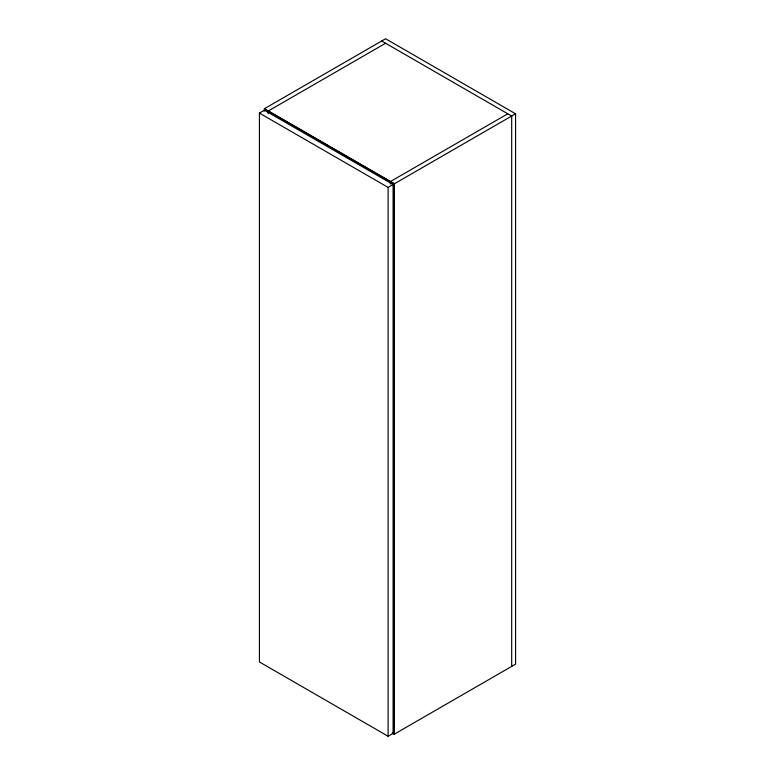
<?xml version="1.0" encoding="UTF-8"?>
<svg xmlns="http://www.w3.org/2000/svg" width="775" height="775" viewBox="0 0 775 775"><rect width="100%" height="100%" fill="white"/><g stroke="black" fill="none" stroke-linecap="round" stroke-linejoin="round"><path stroke-width="1.16" d="M259.422 113.102L264.401 110.224L393.09 184.518L393.09 733.373L388.11 736.25L259.422 661.957L259.422 113.102L388.11 187.395L393.09 184.518M385.592 43.255L268.169 111.048L268.169 113.295M390.358 181.592L507.78 113.799M515.578 113.799L385.592 38.75L264.275 108.791L394.262 183.84L515.578 113.799L515.578 664.156L394.262 734.196L392.305 733.072M381.697 40.998L511.684 116.047L511.684 666.403M392.441 732.995L394.388 734.128L394.388 183.762L264.401 108.723L264.275 111.212M394.262 183.84L394.262 734.196M390.493 181.515L390.358 184.014M388.11 187.395L388.11 736.25M268.305 110.97L268.305 113.218"/></g></svg>
